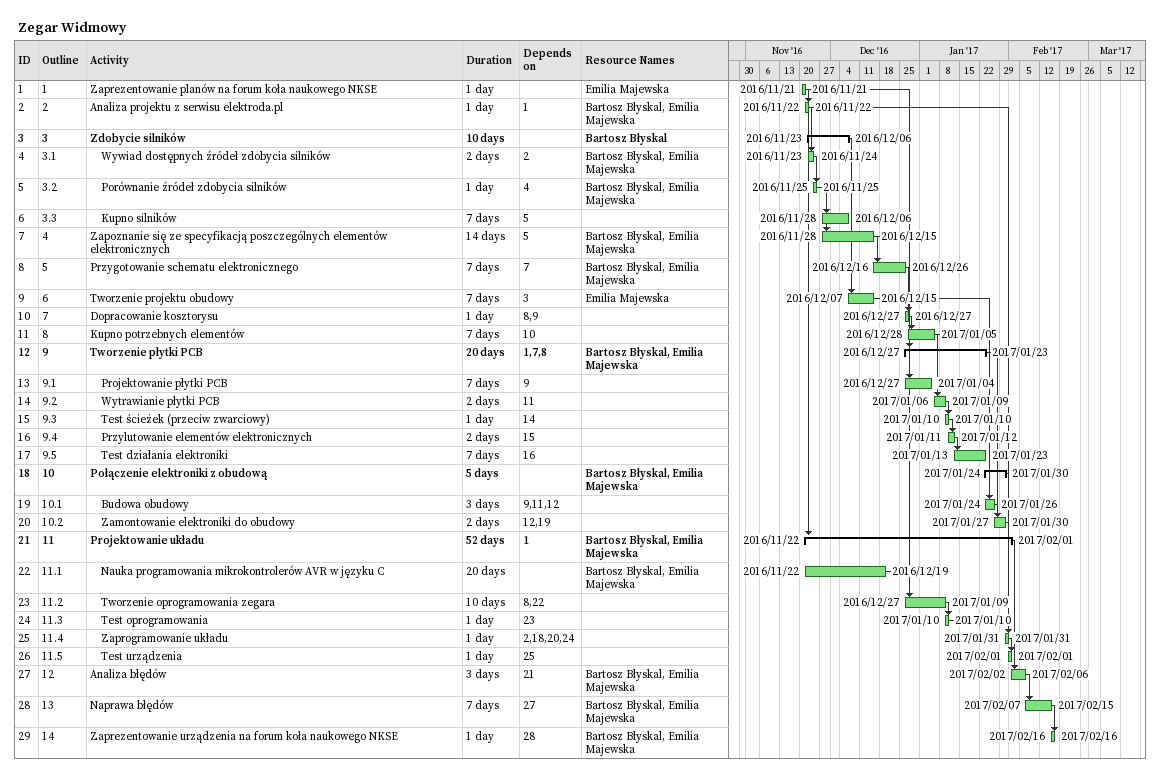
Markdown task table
Zegar Widmowy

| ID | WBS | Task | Duration | Start | Finish | Predecessors | Resources |
|---|---|---|---|---|---|---|---|
| 1 | 1 | Zaprezentowanie planów na forum koła naukowego NKSE | 1d | 2016-11-21 | 2016-11-21 |  | Emilia Majewska |
| 2 | 2 | Analiza projektu z serwisu elektroda.pl | 1d | 2016-11-22 | 2016-11-22 | 1 | Bartosz Błyskal, Emilia Majewska |
| 3 | 3 | **Zdobycie silników** | 10d | 2016-11-23 | 2016-12-06 |  | Bartosz Błyskal |
| 4 | 3.1 | Wywiad dostępnych źródeł zdobycia silników | 2d | 2016-11-23 | 2016-11-24 | 2 | Bartosz Błyskal, Emilia Majewska |
| 5 | 3.2 | Porównanie źródeł zdobycia silników | 1d | 2016-11-25 | 2016-11-25 | 4 | Bartosz Błyskal, Emilia Majewska |
| 6 | 3.3 | Kupno silników | 7d | 2016-11-28 | 2016-12-06 | 5 |  |
| 7 | 4 | Zapoznanie się ze specyfikacją poszczególnych elementów elektronicznych | 14d | 2016-11-28 | 2016-12-15 | 5 | Bartosz Błyskal, Emilia Majewska |
| 8 | 5 | Przygotowanie schematu elektronicznego | 7d | 2016-12-16 | 2016-12-26 | 7 | Bartosz Błyskal, Emilia Majewska |
| 9 | 6 | Tworzenie projektu obudowy | 7d | 2016-12-07 | 2016-12-15 | 3 | Emilia Majewska |
| 10 | 7 | Dopracowanie kosztorysu | 1d | 2016-12-27 | 2016-12-27 | 8, 9 |  |
| 11 | 8 | Kupno potrzebnych elementów | 7d | 2016-12-28 | 2017-01-05 | 10 |  |
| 12 | 9 | **Tworzenie płytki PCB** | 20d | 2016-12-27 | 2017-01-23 | 1, 7, 8 | Bartosz Błyskal, Emilia Majewska |
| 13 | 9.1 | Projektowanie płytki PCB | 7d | 2016-12-27 | 2017-01-04 | 9 |  |
| 14 | 9.2 | Wytrawianie płytki PCB | 2d | 2017-01-06 | 2017-01-09 | 11 |  |
| 15 | 9.3 | Test ścieżek (przeciw zwarciowy) | 1d | 2017-01-10 | 2017-01-10 | 14 |  |
| 16 | 9.4 | Przylutowanie elementów elektronicznych | 2d | 2017-01-11 | 2017-01-12 | 15 |  |
| 17 | 9.5 | Test działania elektroniki | 7d | 2017-01-13 | 2017-01-23 | 16 |  |
| 18 | 10 | **Połączenie elektroniki z obudową** | 5d | 2017-01-24 | 2017-01-30 |  | Bartosz Błyskal, Emilia Majewska |
| 19 | 10.1 | Budowa obudowy | 3d | 2017-01-24 | 2017-01-26 | 9, 11, 12 |  |
| 20 | 10.2 | Zamontowanie elektroniki do obudowy | 2d | 2017-01-27 | 2017-01-30 | 12, 19 |  |
| 21 | 11 | **Projektowanie układu** | 52d | 2016-11-22 | 2017-02-01 | 1 | Bartosz Błyskal, Emilia Majewska |
| 22 | 11.1 | Nauka programowania mikrokontrolerów AVR w języku C | 20d | 2016-11-22 | 2016-12-19 |  | Bartosz Błyskal, Emilia Majewska |
| 23 | 11.2 | Tworzenie oprogramowania zegara | 10d | 2016-12-27 | 2017-01-09 | 8, 22 |  |
| 24 | 11.3 | Test oprogramowania | 1d | 2017-01-10 | 2017-01-10 | 23 |  |
| 25 | 11.4 | Zaprogramowanie układu | 1d | 2017-01-31 | 2017-01-31 | 2, 18, 20, 24 |  |
| 26 | 11.5 | Test urządzenia | 1d | 2017-02-01 | 2017-02-01 | 25 |  |
| 27 | 12 | Analiza błędów | 3d | 2017-02-02 | 2017-02-06 | 21 | Bartosz Błyskal, Emilia Majewska |
| 28 | 13 | Naprawa błędów | 7d | 2017-02-07 | 2017-02-15 | 27 | Bartosz Błyskal, Emilia Majewska |
| 29 | 14 | Zaprezentowanie urządzenia na forum koła naukowego NKSE | 1d | 2017-02-16 | 2017-02-16 | 28 | Bartosz Błyskal, Emilia Majewska |
